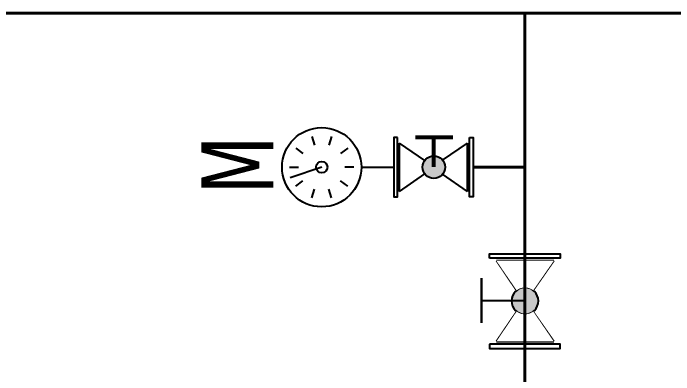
# Model space of a CAD drawing. Header units: centimetres. Extents: x 405464 to 563355, y 50011 to 66875.
# Drawn here: x 494781.2 to 494851.2, y 51973.4 to 52011.7 of the extents above; entities that cross this region are included whole.
import ezdxf

# ---------------------------------------------------------------- set-up
doc = ezdxf.new("R2010")
doc.units = ezdxf.units.CM
doc.linetypes.add('SOGUKSU1', pattern=[72, 60, -6, 0, -6])
for name, color, linetype, lineweight in [('0-KRCN-IST-KÜRESEL VANA', 4, 'Continuous', 25), ('0-KRCN-IST-MANOMETRE', 122, 'Continuous', 25), ('0-KRCN-SHT-PROSES-BORU', 1, '0-Y_LINE', 40), ('0-KRCN-SHT-YUMUŞAKSU', 100, 'boruYLINE', 40), ('0-MEK-IST-KÜRESEL VANA', 4, 'Continuous', 25), ('0-MEK-SHT-SOGUKSU', 141, 'SOGUKSU1', 30)]:
    doc.layers.add(name, color=color, linetype=linetype, lineweight=lineweight)
doc.styles.add('BORU', font='AGENCYR.TTF')
doc.styles.add('CAP', font='ARIALNB.TTF')
doc.styles.add('DERECE', font='tahoma.ttf', dxfattribs={"width": 0.8})
doc.linetypes.add('0-Y_LINE', pattern='A,100,-0.5,["Y",BORU,S=9,R=0,X=0,Y=-4.5],-5', length=105.5)
doc.linetypes.add('boruYLINE', pattern='A,50,-0.8,["Y",CAP,S=7,R=0,X=0,Y=-3],-7', length=57.8)

# ---------------------------------------------------------------- blocks, each defined once
blk = doc.blocks.new('0-MEK-IST-KÜRESEL VANA-1')
at = {"layer": '0-KRCN-IST-KÜRESEL VANA'}
blk.add_hatch(color=256, dxfattribs=at).paths.add_polyline_path([(0, 1.421, 1), (0, -1.421, 1)])
for p, q in [((-3.054, 4.3), (-0.85, 1.139)), ((-3.054, 4.3), (3.02, 4.3)), ((0.85, 1.139), (3.02, 4.3)), ((-3.054, -4.244), (-0.877, -1.118)), ((0.877, -1.118), (3.02, -4.244)), ((-3.054, -4.244), (3.02, -4.244))]:
    blk.add_line(p, q, dxfattribs=at)
for points in [[(3.742, 4.583), (3.742, 5.028), (-3.758, 5.028), (-3.758, 4.583)], [(3.742, -4.527), (3.742, -4.972), (-3.758, -4.972), (-3.758, -4.527)]]:
    blk.add_lwpolyline(points, close=True, dxfattribs=at)
at = {"layer": '0-KRCN-IST-KÜRESEL VANA', "const_width": 0.5}
blk.add_lwpolyline([(3.75, 0), (3.75, -2.414), (3.75, 2.308)], close=True, dxfattribs=at)
blk.add_lwpolyline([(0, 0), (3.75, 0)], dxfattribs=at)
at = {"layer": '0-KRCN-IST-KÜRESEL VANA'}
blk.add_circle((0, 0), 1.421, dxfattribs=at)
blk = doc.blocks.new('0-MEK-IST-MANOMETRE')
at = {"layer": '0-KRCN-IST-MANOMETRE'}
for p, q in [((0, 0), (-1.33, 3.987)), ((0, 4.053), (0, 2.934)), ((-2.382, 3.279), (-1.725, 2.374)), ((2.382, 3.279), (1.725, 2.374)), ((-3.855, 1.253), (-2.79, 0.907)), ((3.855, 1.253), (2.79, 0.907)), ((-3.855, -1.253), (-2.79, -0.907)), ((3.855, -1.253), (2.79, -0.907)), ((-2.382, -3.279), (-1.725, -2.374)), ((2.382, -3.279), (1.725, -2.374)), ((0, -4.053), (0, -2.934)), ((0, -5), (0, -9.104))]:
    blk.add_line(p, q, dxfattribs=at)
for radius in [5, 0.719]:
    blk.add_circle((0, 0), radius, dxfattribs=at)
at = {"layer": '0-KRCN-IST-MANOMETRE', "style": 'DERECE', "width": 0.8}
blk.add_text('M', height=9.091, dxfattribs=at).set_placement((-3.428, 6.115))
blk = doc.blocks.new('0-MEK-SHT-KÜRESELVANA')
at = {"layer": '0-KRCN-IST-KÜRESEL VANA'}
blk.add_hatch(color=256, dxfattribs=at).paths.add_polyline_path([(1.421, 0, 1), (-1.421, 0, 1)])
for p, q in [((-2.414, 4.597), (2.308, 4.597)), ((0, 4.597), (-2.414, 4.597)), ((0, 0), (0, 4.597)), ((2.308, 4.597), (0, 4.597)), ((-1.118, 0.877), (-4.244, 3.02)), ((-4.244, -3.054), (-4.244, 3.02)), ((-4.244, 3.02), (-4.244, -3.054)), ((1.139, 0.85), (4.3, 3.02)), ((4.3, -3.054), (4.3, 3.02)), ((4.3, 3.02), (4.3, -3.054)), ((-4.244, -3.054), (-1.118, -0.877)), ((4.3, -3.054), (1.139, -0.85))]:
    blk.add_line(p, q, dxfattribs=at)
for points in [[(-4.527, 3.75), (-4.972, 3.75), (-4.972, -3.75), (-4.527, -3.75)], [(4.583, 3.75), (5.028, 3.75), (5.028, -3.75), (4.583, -3.75)]]:
    blk.add_lwpolyline(points, close=True, dxfattribs=at)
blk.add_circle((0, 0), 1.421, dxfattribs=at)
for points in [[(-4.244, 3.02), (-4.244, -3.054), (-1.118, -0.877), (-1.157, -0.825), (-1.214, -0.738), (-1.246, -0.682), (-1.295, -0.584), (-1.331, -0.498), (-1.352, -0.436), (-1.379, -0.341), (-1.406, -0.206), (-1.416, -0.109), (-1.42, -0.03), (-1.419, 0.063), (-1.41, 0.171), (-1.399, 0.246), (-1.381, 0.333), (-1.354, 0.43), (-1.315, 0.537), (-1.283, 0.61), (-1.248, 0.679), (-1.217, 0.733), (-1.179, 0.793), (-1.142, 0.846), (-1.118, 0.877)], [(4.3, 3.02), (4.3, -3.054), (1.118, -0.877), (1.157, -0.825), (1.214, -0.738), (1.246, -0.682), (1.295, -0.584), (1.331, -0.498), (1.352, -0.436), (1.379, -0.341), (1.406, -0.206), (1.416, -0.109), (1.42, -0.03), (1.419, 0.063), (1.41, 0.171), (1.399, 0.246), (1.381, 0.333), (1.354, 0.43), (1.315, 0.537), (1.283, 0.61), (1.248, 0.679), (1.217, 0.733), (1.179, 0.793), (1.142, 0.846), (1.118, 0.877)]]:
    blk.add_wipeout(points).dxf.layer = '0-KRCN-IST-KÜRESEL VANA'

msp = doc.modelspace()

# ---------------------------------------------------------------- linework, layer by layer
at = {"layer": '0-KRCN-SHT-PROSES-BORU'}
for p, q in [((494711.453, 52011.714), (494872.112, 52011.714)), ((494829.964, 51995.403), (494835.451, 51995.403))]:
    msp.add_line(p, q, dxfattribs=at)

# ---------------------------------------------------------------- block references
at = {"layer": '0-KRCN-SHT-YUMUŞAKSU', "xscale": 0.8400000000000002, "yscale": 0.8400000000000002, "zscale": 0.8400000000000002, "rotation": 90}
msp.add_blockref('0-MEK-IST-MANOMETRE', (494813.916, 51995.403), dxfattribs=at)
at = {"layer": '0-MEK-IST-KÜRESEL VANA', "xscale": 0.8400000000000002, "yscale": 0.8400000000000002, "zscale": 0.8400000000000002, "rotation": 90}
msp.add_blockref('0-MEK-IST-KÜRESEL VANA-1', (494825.788, 51995.41), dxfattribs=at)
at = {"layer": '0-MEK-SHT-SOGUKSU', "xscale": -1, "rotation": 89.99999999999986}
msp.add_blockref('0-MEK-SHT-KÜRESELVANA', (494835.451, 51981.242), dxfattribs=at)

# ---------------------------------------------------------------- next in the draw order: linework, layer by layer
at = {"layer": '0-KRCN-SHT-PROSES-BORU'}
msp.add_line((494835.451, 51966.527), (494835.451, 52011.714), dxfattribs=at)

doc.saveas('drawing.dxf')
